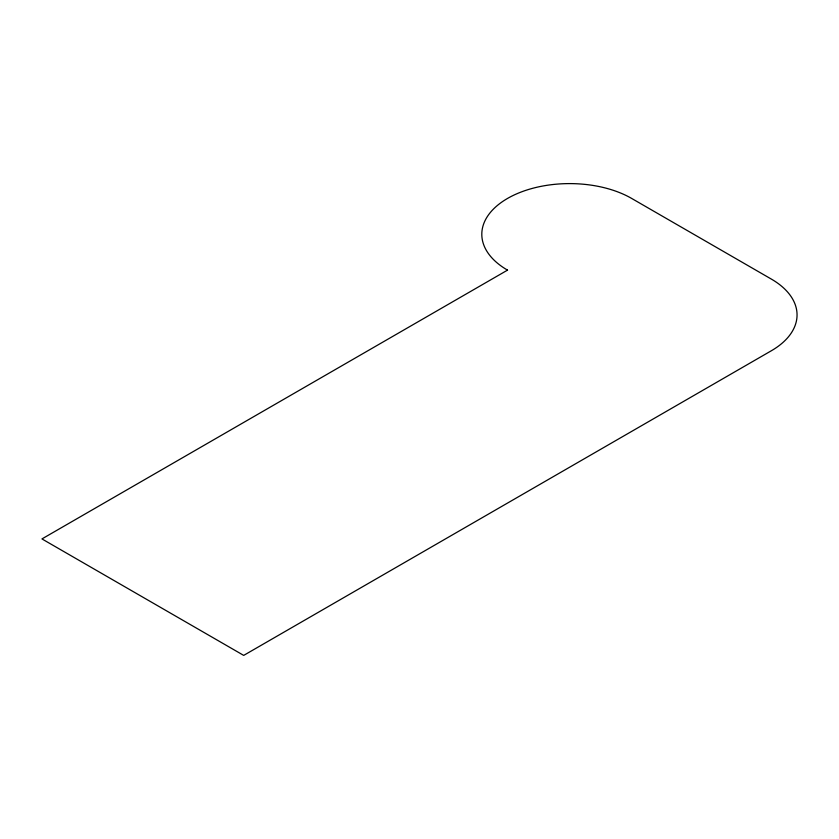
<?xml version="1.0" encoding="UTF-8"?>
<svg xmlns="http://www.w3.org/2000/svg" width="839" height="839" viewBox="0 0 839 839"><rect width="100%" height="100%" fill="white"/><g stroke="black" fill="none" stroke-linecap="round" stroke-linejoin="round"><path stroke-width="1.26" d="M507.522 270.127L41.95 538.921L243.698 655.395L771.335 350.765A87.791 50.686 0 0 0 771.335 279.083L631.673 198.444A87.791 50.686 0 0 0 507.522 198.444A87.791 50.686 0 0 0 507.522 270.127"/></g></svg>
